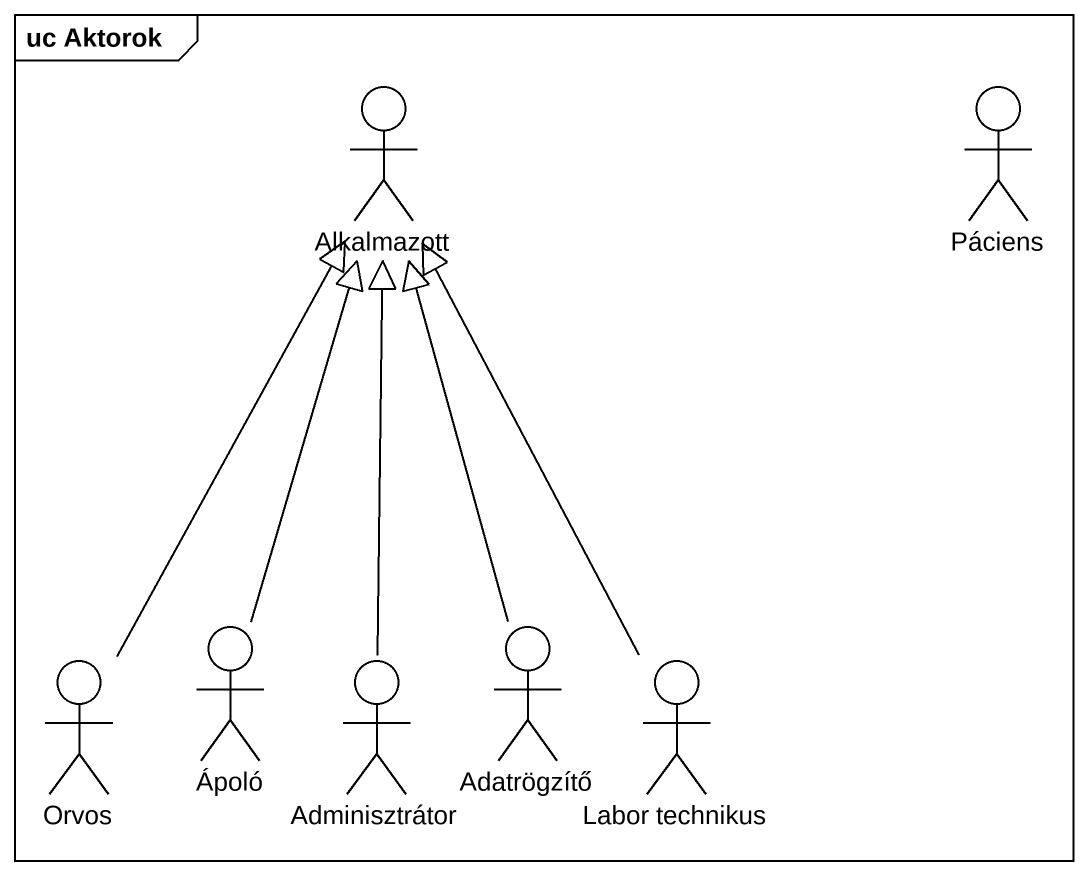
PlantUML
@startuml
mainframe uc Aktorok
actor Alkalmazott
actor Páciens
actor Orvos
actor Ápoló
actor Adminisztrátor
actor Adatrögzítő
actor "Labor technikus" as Labor_technikus
Orvos -up-|> Alkalmazott
Ápoló -up-|> Alkalmazott
Adminisztrátor -up-|> Alkalmazott
Adatrögzítő -up-|> Alkalmazott
Labor_technikus -up-|> Alkalmazott
@enduml
